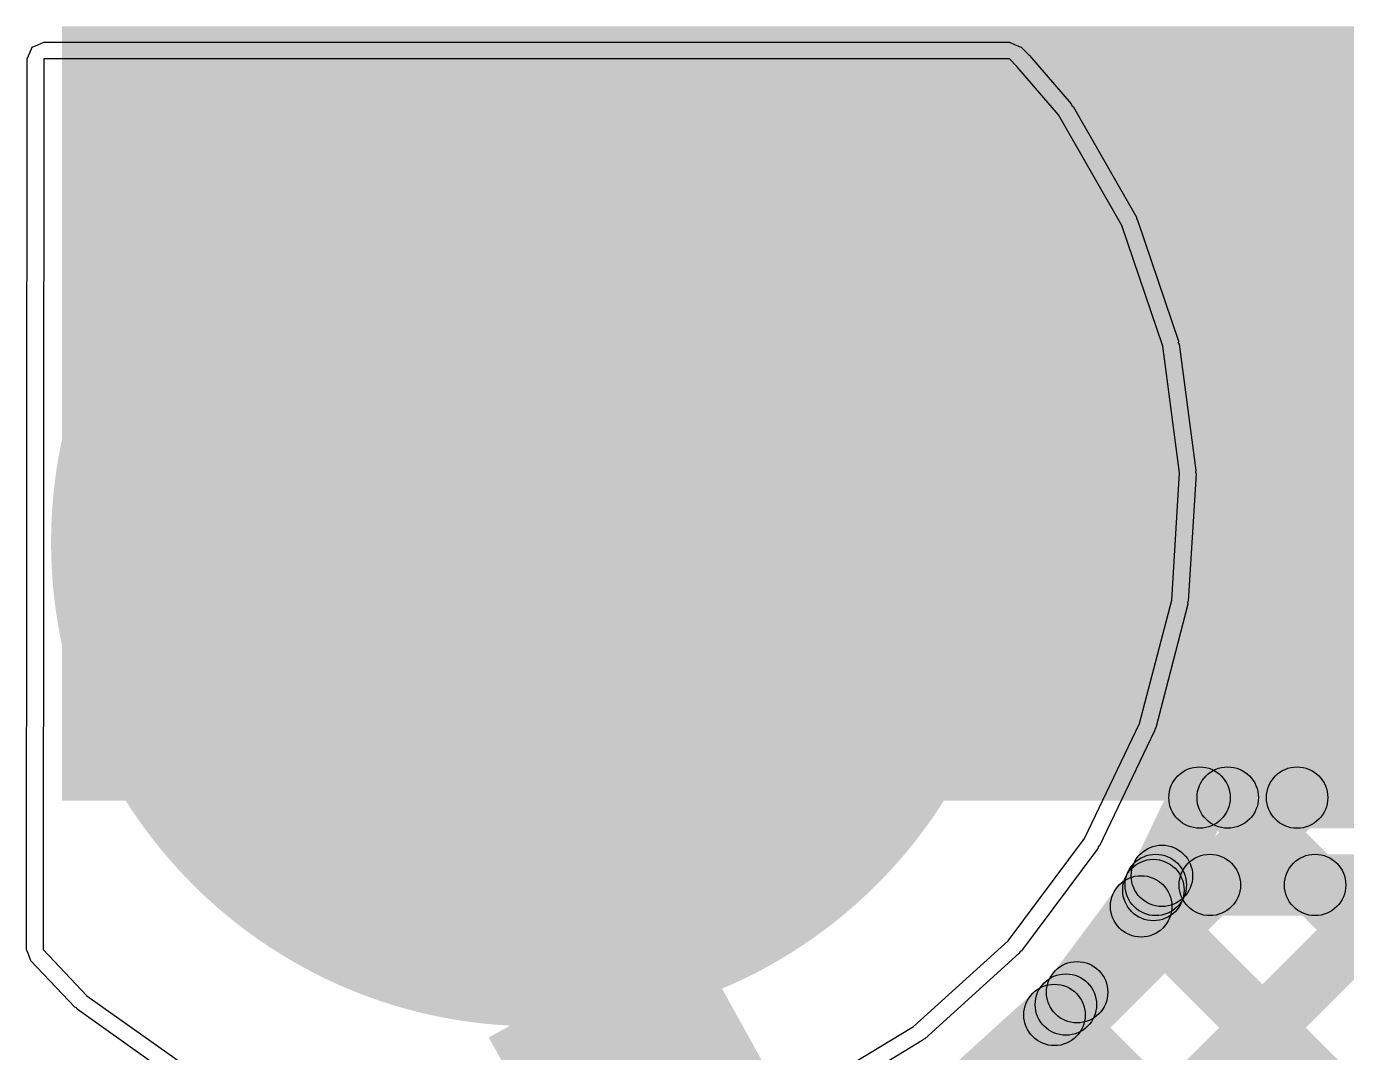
# Model space of a CAD drawing. Header units: millimetres. Extents: x 2.72 to 4.82, y 2.46 to 3.29.
# Drawn here: x 2.7154 to 2.8875, y 3.1533 to 3.287 of the extents above; entities that cross this region are included whole.
import ezdxf

# ---------------------------------------------------------------- set-up
doc = ezdxf.new("R2010")
doc.units = ezdxf.units.MM
doc.header["$MEASUREMENT"] = 0
for name, color, linetype in [('BottomLayer', 5, 'Continuous'), ('BottomSolder', 6, 'Continuous'), ('PadHoleLayer', 156, 'Continuous'), ('TopLayer', 1, 'Continuous'), ('TopSolder', 216, 'Continuous'), ('ViaHoleLayer', 16, 'Continuous')]:
    doc.layers.add(name, color=color, linetype=linetype)

msp = doc.modelspace()

# ---------------------------------------------------------------- hatches: boundary and pattern name
at = {"layer": 'BottomLayer'}
for points in [[(2.72, 3.18612), (4.81064, 3.18612), (4.81064, 3.287), (2.72, 3.287)], [(2.8626, 3.17112), (2.8626, 3.17912), (3.24867, 3.17912), (3.24867, 3.17112)], [(2.83484, 3.13465), (2.82918, 3.14031), (2.86682, 3.17795), (2.87248, 3.17229)], [(2.84392, 3.11828), (2.83826, 3.12393), (2.89228, 3.17795), (2.89793, 3.17229)], [(2.88054, 3.17229), (2.8862, 3.17795), (3.11779, 2.94636), (3.11213, 2.9407)], [(2.85555, 3.15874), (2.84914, 3.16353), (2.85908, 3.17685), (2.8655, 3.17206)], [(2.85787, 3.1695), (2.86353, 3.17516), (3.10847, 2.93022), (3.10281, 2.92456)], [(3.02004, 2.71436), (3.046, 2.72875), (2.80161, 3.16963), (2.77565, 3.15524)], [(2.84126, 3.14541), (2.83589, 3.15133), (2.8482, 3.1625), (2.85358, 3.15657)], [(2.84657, 3.15535), (2.85223, 3.16101), (3.09915, 2.91408), (3.0935, 2.90842)]]:
    msp.add_hatch(color=5, dxfattribs=at).paths.add_polyline_path(points)
h = msp.add_hatch(color=5, dxfattribs=at)
edge = h.paths.add_edge_path()
edge.add_arc((2.78165, 3.21977), 0.05906, 0, 360)
h = msp.add_hatch(color=5, dxfattribs=at)
edge = h.paths.add_edge_path()
edge.add_arc((2.78065, 3.26777), 0.01181, 0, 360)
h = msp.add_hatch(color=5, dxfattribs=at)
edge = h.paths.add_edge_path()
edge.add_arc((2.81488, 3.25441), 0.01181, 0, 360)
h = msp.add_hatch(color=5, dxfattribs=at)
edge = h.paths.add_edge_path()
edge.add_arc((2.747, 3.253), 0.01181, 0, 360)
h = msp.add_hatch(color=5, dxfattribs=at)
edge = h.paths.add_edge_path()
edge.add_arc((2.82965, 3.22077), 0.01181, 0, 360)
h = msp.add_hatch(color=5, dxfattribs=at)
edge = h.paths.add_edge_path()
edge.add_arc((2.73365, 3.21877), 0.01181, 0, 360)
h = msp.add_hatch(color=5, dxfattribs=at)
edge = h.paths.add_edge_path()
edge.add_arc((2.8163, 3.18653), 0.01181, 0, 360)
h = msp.add_hatch(color=5, dxfattribs=at)
edge = h.paths.add_edge_path()
edge.add_arc((2.74841, 3.18512), 0.01181, 0, 360)
h = msp.add_hatch(color=5, dxfattribs=at)
edge = h.paths.add_edge_path()
edge.add_arc((2.78265, 3.17177), 0.01181, 0, 360)
h = msp.add_hatch(color=5, dxfattribs=at)
edge = h.paths.add_edge_path()
edge.add_arc((2.8626, 3.17512), 0.004, 0, 360)
h = msp.add_hatch(color=5, dxfattribs=at)
edge = h.paths.add_edge_path()
edge.add_arc((2.86965, 3.17512), 0.004, 0, 360)
h = msp.add_hatch(color=5, dxfattribs=at)
edge = h.paths.add_edge_path()
edge.add_arc((2.88337, 3.17512), 0.004, 0, 360)
h = msp.add_hatch(color=5, dxfattribs=at)
edge = h.paths.add_edge_path()
edge.add_arc((2.86229, 3.17446), 0.004, 0, 360)
h = msp.add_hatch(color=5, dxfattribs=at)
edge = h.paths.add_edge_path()
edge.add_arc((2.8607, 3.17233), 0.004, 0, 360)
h = msp.add_hatch(color=5, dxfattribs=at)
edge = h.paths.add_edge_path()
edge.add_arc((2.85235, 3.16114), 0.004, 0, 360)
h = msp.add_hatch(color=5, dxfattribs=at)
edge = h.paths.add_edge_path()
edge.add_arc((2.85089, 3.15953), 0.004, 0, 360)
h = msp.add_hatch(color=5, dxfattribs=at)
edge = h.paths.add_edge_path()
edge.add_arc((2.8494, 3.15818), 0.004, 0, 360)
at = {"layer": 'BottomSolder'}
h = msp.add_hatch(color=6, dxfattribs=at)
edge = h.paths.add_edge_path()
edge.add_arc((2.78165, 3.21977), 0.06306, 0, 360)
at = {"layer": 'PadHoleLayer'}
h = msp.add_hatch(color=156, dxfattribs=at)
edge = h.paths.add_edge_path()
edge.add_arc((2.78165, 3.21977), 0.03937, 0, 360)
at = {"layer": 'TopLayer'}
h = msp.add_hatch(color=1, dxfattribs=at)
edge = h.paths.add_edge_path()
edge.add_arc((2.78165, 3.21977), 0.05906, 0, 360)
h = msp.add_hatch(color=1, dxfattribs=at)
edge = h.paths.add_edge_path()
edge.add_arc((2.78065, 3.26777), 0.01181, 0, 360)
h = msp.add_hatch(color=1, dxfattribs=at)
edge = h.paths.add_edge_path()
edge.add_arc((2.81488, 3.25441), 0.01181, 0, 360)
h = msp.add_hatch(color=1, dxfattribs=at)
edge = h.paths.add_edge_path()
edge.add_arc((2.747, 3.253), 0.01181, 0, 360)
h = msp.add_hatch(color=1, dxfattribs=at)
edge = h.paths.add_edge_path()
edge.add_arc((2.82965, 3.22077), 0.01181, 0, 360)
h = msp.add_hatch(color=1, dxfattribs=at)
edge = h.paths.add_edge_path()
edge.add_arc((2.73365, 3.21877), 0.01181, 0, 360)
h = msp.add_hatch(color=1, dxfattribs=at)
edge = h.paths.add_edge_path()
edge.add_arc((2.8163, 3.18653), 0.01181, 0, 360)
h = msp.add_hatch(color=1, dxfattribs=at)
edge = h.paths.add_edge_path()
edge.add_arc((2.74841, 3.18512), 0.01181, 0, 360)
for points in [[(2.81904, 3.11885), (2.81338, 3.12451), (2.87821, 3.18933), (2.88386, 3.18368)], [(2.82394, 3.09829), (2.81828, 3.10395), (2.90365, 3.18932), (2.90931, 3.18366)], [(2.86831, 3.18251), (2.86831, 3.19051), (4.66796, 3.18973), (4.66796, 3.18173)], [(2.86915, 3.18368), (2.87481, 3.18934), (3.12959, 2.93455), (3.12394, 2.9289)], [(2.86702, 3.17458), (2.85981, 3.17804), (2.86471, 3.18824), (2.87192, 3.18478)], [(2.85555, 3.15874), (2.84914, 3.16353), (2.85908, 3.17685), (2.8655, 3.17206)], [(2.85787, 3.1695), (2.86353, 3.17516), (3.12115, 2.91754), (3.11549, 2.91188)], [(2.84126, 3.14541), (2.83589, 3.15133), (2.8482, 3.1625), (2.85358, 3.15657)], [(2.84657, 3.15535), (2.85223, 3.16101), (3.11271, 2.90053), (3.10705, 2.89487)]]:
    msp.add_hatch(color=1, dxfattribs=at).paths.add_polyline_path(points)
h = msp.add_hatch(color=1, dxfattribs=at)
edge = h.paths.add_edge_path()
edge.add_arc((2.86831, 3.18651), 0.004, 0, 360)
h = msp.add_hatch(color=1, dxfattribs=at)
edge = h.paths.add_edge_path()
edge.add_arc((2.86831, 3.18651), 0.004, 0, 360)
h = msp.add_hatch(color=1, dxfattribs=at)
edge = h.paths.add_edge_path()
edge.add_arc((2.87198, 3.18651), 0.004, 0, 360)
h = msp.add_hatch(color=1, dxfattribs=at)
edge = h.paths.add_edge_path()
edge.add_arc((2.88103, 3.1865), 0.004, 0, 360)
h = msp.add_hatch(color=1, dxfattribs=at)
edge = h.paths.add_edge_path()
edge.add_arc((2.78265, 3.17177), 0.01181, 0, 360)
h = msp.add_hatch(color=1, dxfattribs=at)
edge = h.paths.add_edge_path()
edge.add_arc((2.86341, 3.17631), 0.004, 0, 360)
h = msp.add_hatch(color=1, dxfattribs=at)
edge = h.paths.add_edge_path()
edge.add_arc((2.86229, 3.17446), 0.004, 0, 360)
h = msp.add_hatch(color=1, dxfattribs=at)
edge = h.paths.add_edge_path()
edge.add_arc((2.8607, 3.17233), 0.004, 0, 360)
h = msp.add_hatch(color=1, dxfattribs=at)
edge = h.paths.add_edge_path()
edge.add_arc((2.85235, 3.16114), 0.004, 0, 360)
h = msp.add_hatch(color=1, dxfattribs=at)
edge = h.paths.add_edge_path()
edge.add_arc((2.85089, 3.15953), 0.004, 0, 360)
h = msp.add_hatch(color=1, dxfattribs=at)
edge = h.paths.add_edge_path()
edge.add_arc((2.8494, 3.15818), 0.004, 0, 360)
at = {"layer": 'TopSolder'}
h = msp.add_hatch(color=216, dxfattribs=at)
edge = h.paths.add_edge_path()
edge.add_arc((2.78165, 3.21977), 0.06306, 0, 360)
at = {"layer": 'ViaHoleLayer'}
h = msp.add_hatch(color=16, dxfattribs=at)
edge = h.paths.add_edge_path()
edge.add_arc((2.78065, 3.26777), 0.00591, 0, 360)
h = msp.add_hatch(color=16, dxfattribs=at)
edge = h.paths.add_edge_path()
edge.add_arc((2.81488, 3.25441), 0.00591, 0, 360)
h = msp.add_hatch(color=16, dxfattribs=at)
edge = h.paths.add_edge_path()
edge.add_arc((2.747, 3.253), 0.00591, 0, 360)
h = msp.add_hatch(color=16, dxfattribs=at)
edge = h.paths.add_edge_path()
edge.add_arc((2.82965, 3.22077), 0.00591, 0, 360)
h = msp.add_hatch(color=16, dxfattribs=at)
edge = h.paths.add_edge_path()
edge.add_arc((2.73365, 3.21877), 0.00591, 0, 360)
h = msp.add_hatch(color=16, dxfattribs=at)
edge = h.paths.add_edge_path()
edge.add_arc((2.74841, 3.18512), 0.00591, 0, 360)
h = msp.add_hatch(color=16, dxfattribs=at)
edge = h.paths.add_edge_path()
edge.add_arc((2.8163, 3.18653), 0.00591, 0, 360)
h = msp.add_hatch(color=16, dxfattribs=at)
edge = h.paths.add_edge_path()
edge.add_arc((2.78265, 3.17177), 0.00591, 0, 360)

# ---------------------------------------------------------------- linework, layer by layer
at = {"layer": 'BottomLayer'}
for p, q in [((2.71765, 3.28277), (2.71754, 3.16671)), ((2.84353, 3.28277), (2.71765, 3.28277)), ((2.84451, 3.28178), (2.84353, 3.28277)), ((2.84994, 3.27549), (2.84451, 3.28178)), ((2.84451, 3.28178), (2.84451, 3.28178)), ((2.85819, 3.26106), (2.84994, 3.27549)), ((2.86351, 3.24531), (2.85819, 3.26106)), ((2.8657, 3.22883), (2.86351, 3.24531)), ((2.86468, 3.21224), (2.8657, 3.22883)), ((2.8605, 3.19615), (2.86468, 3.21224)), ((2.8533, 3.18117), (2.8605, 3.19615)), ((2.84336, 3.16784), (2.8533, 3.18117)), ((2.83104, 3.15668), (2.84336, 3.16784)), ((2.71754, 3.16671), (2.72327, 3.16069)), ((2.72327, 3.16069), (2.73682, 3.15107)), ((2.81681, 3.14809), (2.83104, 3.15668))]:
    msp.add_line(p, q, dxfattribs=at)
for centre in [(2.8626, 3.17512), (2.86965, 3.17512), (2.88337, 3.17512), (2.86229, 3.17446), (2.8607, 3.17233), (2.85235, 3.16114), (2.85089, 3.15953), (2.8494, 3.15818)]:
    msp.add_circle(centre, 0.004, dxfattribs=at)
at = {"layer": 'BottomSolder'}
for p, q in [((2.7158, 3.28354), (2.71612, 3.2843)), ((2.71612, 3.2843), (2.71688, 3.28461)), ((2.71612, 3.2843), (2.71612, 3.2843)), ((2.71612, 3.2843), (2.71612, 3.2843)), ((2.71688, 3.28461), (2.71765, 3.28493)), ((2.71765, 3.28493), (2.84353, 3.28493)), ((2.84353, 3.28493), (2.84429, 3.28461)), ((2.84429, 3.28461), (2.84506, 3.2843)), ((2.84506, 3.2843), (2.84604, 3.28331)), ((2.71537, 3.16671), (2.71548, 3.28277)), ((2.71548, 3.28277), (2.7158, 3.28354)), ((2.84604, 3.28331), (2.84607, 3.28324)), ((2.84607, 3.28324), (2.84615, 3.2832)), ((2.84615, 3.2832), (2.85158, 3.27691)), ((2.85158, 3.27691), (2.85165, 3.2767)), ((2.85165, 3.2767), (2.85182, 3.27657)), ((2.85182, 3.27657), (2.86007, 3.26213)), ((2.86007, 3.26213), (2.8601, 3.26192)), ((2.8601, 3.26192), (2.86024, 3.26175)), ((2.86024, 3.26175), (2.86556, 3.246)), ((2.86556, 3.246), (2.86554, 3.24578)), ((2.86554, 3.24578), (2.86565, 3.24559)), ((2.86565, 3.24559), (2.86784, 3.22912)), ((2.86784, 3.22912), (2.86779, 3.2289)), ((2.86779, 3.2289), (2.86786, 3.2287)), ((2.86786, 3.2287), (2.86684, 3.21211)), ((2.86678, 3.21169), (2.86259, 3.19561)), ((2.86684, 3.21211), (2.86675, 3.21191)), ((2.86675, 3.21191), (2.86678, 3.21169)), ((2.86245, 3.19521), (2.85525, 3.18023)), ((2.86246, 3.19543), (2.86245, 3.19521)), ((2.86259, 3.19561), (2.86246, 3.19543)), ((2.85504, 3.17987), (2.84509, 3.16655)), ((2.85509, 3.18008), (2.85504, 3.17987)), ((2.85525, 3.18023), (2.85509, 3.18008)), ((2.71568, 3.16597), (2.71537, 3.16671)), ((2.71597, 3.16522), (2.71568, 3.16597)), ((2.7217, 3.1592), (2.71597, 3.16522)), ((2.84481, 3.16624), (2.8325, 3.15508)), ((2.84491, 3.16644), (2.84481, 3.16624)), ((2.84509, 3.16655), (2.84491, 3.16644)), ((2.7219, 3.15911), (2.7217, 3.1592)), ((2.72201, 3.15892), (2.7219, 3.15911)), ((2.73557, 3.1493), (2.72201, 3.15892)), ((2.83216, 3.15483), (2.81793, 3.14624)), ((2.83229, 3.155), (2.83216, 3.15483)), ((2.8325, 3.15508), (2.83229, 3.155))]:
    msp.add_line(p, q, dxfattribs=at)
at = {"layer": 'TopLayer'}
for p, q in [((2.71765, 3.28277), (2.71754, 3.16671)), ((2.84353, 3.28277), (2.71765, 3.28277)), ((2.84451, 3.28178), (2.84353, 3.28277)), ((2.84994, 3.27549), (2.84451, 3.28178)), ((2.84451, 3.28178), (2.84451, 3.28178)), ((2.85819, 3.26106), (2.84994, 3.27549)), ((2.86351, 3.24531), (2.85819, 3.26106)), ((2.8657, 3.22883), (2.86351, 3.24531)), ((2.86468, 3.21224), (2.8657, 3.22883)), ((2.8605, 3.19615), (2.86468, 3.21224)), ((2.8533, 3.18117), (2.8605, 3.19615)), ((2.84336, 3.16784), (2.8533, 3.18117)), ((2.83104, 3.15668), (2.84336, 3.16784)), ((2.71754, 3.16671), (2.72327, 3.16069)), ((2.72327, 3.16069), (2.73682, 3.15107)), ((2.81681, 3.14809), (2.83104, 3.15668))]:
    msp.add_line(p, q, dxfattribs=at)
for centre in [(2.86831, 3.18651), (2.86831, 3.18651), (2.87198, 3.18651), (2.88103, 3.1865), (2.86341, 3.17631), (2.86229, 3.17446), (2.8607, 3.17233), (2.85235, 3.16114), (2.85089, 3.15953), (2.8494, 3.15818)]:
    msp.add_circle(centre, 0.004, dxfattribs=at)
at = {"layer": 'TopSolder'}
for p, q in [((2.7158, 3.28354), (2.71612, 3.2843)), ((2.71612, 3.2843), (2.71688, 3.28461)), ((2.71612, 3.2843), (2.71612, 3.2843)), ((2.71612, 3.2843), (2.71612, 3.2843)), ((2.71688, 3.28461), (2.71765, 3.28493)), ((2.71765, 3.28493), (2.84353, 3.28493)), ((2.84353, 3.28493), (2.84429, 3.28461)), ((2.84429, 3.28461), (2.84506, 3.2843)), ((2.84506, 3.2843), (2.84604, 3.28331)), ((2.71537, 3.16671), (2.71548, 3.28277)), ((2.71548, 3.28277), (2.7158, 3.28354)), ((2.84604, 3.28331), (2.84607, 3.28324)), ((2.84607, 3.28324), (2.84615, 3.2832)), ((2.84615, 3.2832), (2.85158, 3.27691)), ((2.85158, 3.27691), (2.85165, 3.2767)), ((2.85165, 3.2767), (2.85182, 3.27657)), ((2.85182, 3.27657), (2.86007, 3.26213)), ((2.86007, 3.26213), (2.8601, 3.26192)), ((2.8601, 3.26192), (2.86024, 3.26175)), ((2.86024, 3.26175), (2.86556, 3.246)), ((2.86556, 3.246), (2.86554, 3.24578)), ((2.86554, 3.24578), (2.86565, 3.24559)), ((2.86565, 3.24559), (2.86784, 3.22912)), ((2.86784, 3.22912), (2.86779, 3.2289)), ((2.86779, 3.2289), (2.86786, 3.2287)), ((2.86786, 3.2287), (2.86684, 3.21211)), ((2.86678, 3.21169), (2.86259, 3.19561)), ((2.86684, 3.21211), (2.86675, 3.21191)), ((2.86675, 3.21191), (2.86678, 3.21169)), ((2.86245, 3.19521), (2.85525, 3.18023)), ((2.86246, 3.19543), (2.86245, 3.19521)), ((2.86259, 3.19561), (2.86246, 3.19543)), ((2.85504, 3.17987), (2.84509, 3.16655)), ((2.85509, 3.18008), (2.85504, 3.17987)), ((2.85525, 3.18023), (2.85509, 3.18008)), ((2.71568, 3.16597), (2.71537, 3.16671)), ((2.71597, 3.16522), (2.71568, 3.16597)), ((2.7217, 3.1592), (2.71597, 3.16522)), ((2.84481, 3.16624), (2.8325, 3.15508)), ((2.84491, 3.16644), (2.84481, 3.16624)), ((2.84509, 3.16655), (2.84491, 3.16644)), ((2.7219, 3.15911), (2.7217, 3.1592)), ((2.72201, 3.15892), (2.7219, 3.15911)), ((2.73557, 3.1493), (2.72201, 3.15892)), ((2.83216, 3.15483), (2.81793, 3.14624)), ((2.83229, 3.155), (2.83216, 3.15483)), ((2.8325, 3.15508), (2.83229, 3.155))]:
    msp.add_line(p, q, dxfattribs=at)

doc.saveas('drawing.dxf')
